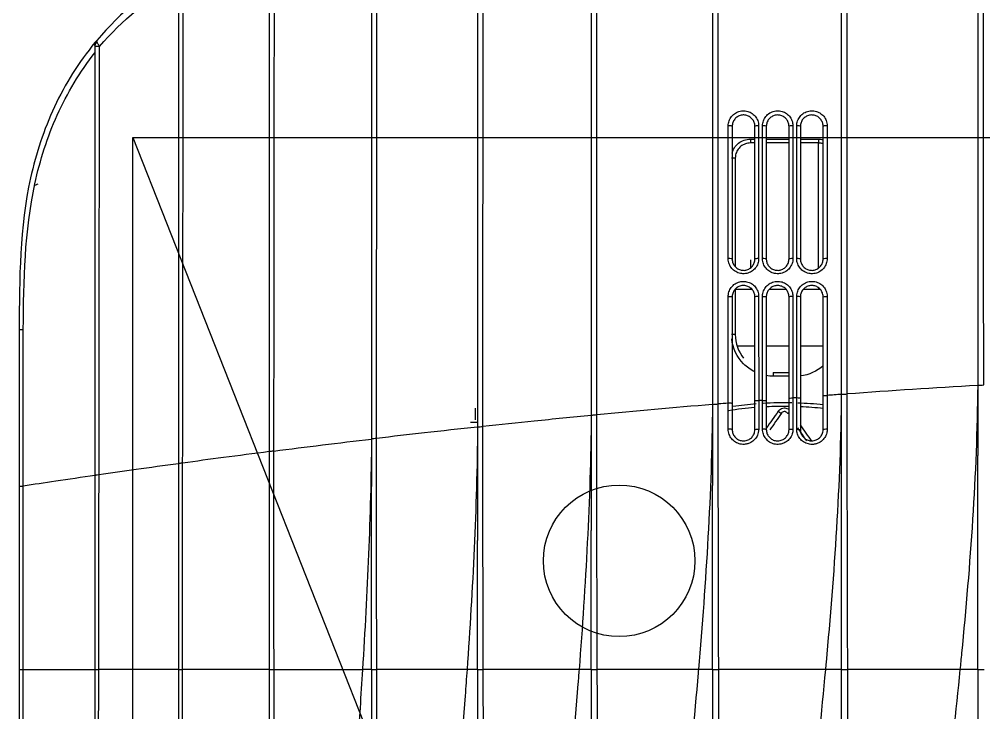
# Model space of a CAD drawing. Header units: millimetres. Extents: x 145965 to 228269, y 99354 to 115204.
# Drawn here: x 201362.9 to 201482.2, y 105127.7 to 105213.5 of the extents above; entities that cross this region are included whole.
import ezdxf

# ---------------------------------------------------------------- set-up
doc = ezdxf.new("R2010")
doc.units = ezdxf.units.MM
doc.header["$LTSCALE"] = 50
doc.linetypes.add('HIDDEN', pattern=[9.525, 6.35, -3.175])
doc.layers.add('06-LIGHT', color=4, linetype='Continuous')

# ---------------------------------------------------------------- blocks, each defined once
blk = doc.blocks.new('*U145')
at = {"color": 1, "linetype": 'HIDDEN'}
blk.add_line((39.94, 14.99), (1179.94, 464.99), dxfattribs=at)
at = {"color": 8}
for p, q in [((59.94, 103.51), (59.94, 105.68)), ((67.44, 103.1), (67.44, 106.1)), ((57.11, 105.5), (40.66, 105.5)), ((59.79, 105.5), (59.94, 105.5)), ((59.94, 99.02), (59.94, 101.18)), ((67.44, 98.6), (67.44, 101.6)), ((76.32, 101.41), (76.32, 101.41)), ((76.32, 100.59), (76.32, 100.59)), ((67.44, 94.76), (67.44, 97.1)), ((56.09, 96.5), (57.14, 96.5)), ((59.79, 96.5), (59.94, 96.5)), ((59.94, 94.5), (59.94, 96.69)), ((77.19, 60.2), (75.66, 60.2)), ((91.53, 33), (91.53, 33)), ((84.55, 21), (84.54, 21))]:
    blk.add_line(p, q, dxfattribs=at)
at = {"color": 1, "linetype": 'HIDDEN'}
blk.add_lwpolyline([(1179.94, 464.99), (1179.94, 14.99), (39.94, 14.99), (39.94, 464.99)], close=True, dxfattribs=at)
at = {"color": 8, "ltscale": 5}
blk.add_circle((95.79, 79.18), 10, dxfattribs=at)
at = {"color": 8}
for centre, major_axis, ratio, start_param, end_param in [((38.46, 106.6), (0, -0.5), 0.120491, 4.644768, 6.283185), ((55.96, 106.6), (0, -0.5), 0.102549, 4.642806, 6.283185), ((40.16, 105.5), (-0.5, 0), 0.00112, 1.53589, 3.141593), ((77.46, 101), (70.96, 49.99), 0.017143, 1.522775, 1.553151), ((77.75, 100.59), (70.96, 49.48), 0.017199, 1.527422, 1.551665), ((78.31, 101), (70.25, 48.99), 0.017199, 1.535103, 1.559588), ((38.46, 102.6), (0, -0.5), 0.120705, 3.141593, 4.677658), ((38.46, 102.1), (0, -0.5), 0.120719, 4.68176, 6.283185), ((55.96, 102.6), (0, -0.5), 0.103019, 3.141593, 4.676553), ((55.96, 102.1), (0, -0.5), 0.103065, 4.680761, 6.283185), ((76.03, 100.18), (0.286, 0.41), 0.038088, 4.71878, 6.25314), ((76.03, 101.82), (-0.286, 0.41), 0.038088, 3.171638, 4.101454), ((77.75, 101.41), (-70.96, 49.48), 0.017199, 1.562687, 1.59367), ((78.31, 101), (-70.25, 48.99), 0.017199, 1.554496, 1.585784), ((71.44, 99.5), (-0.5, 0), 0.00112, 0, 1.53589), ((77.46, 101), (-70.96, 49.99), 0.017143, 1.563014, 1.594553), ((38.46, 98.1), (0, -0.5), 0.120738, 3.141593, 4.714524), ((55.96, 98.1), (0, -0.5), 0.10333, 3.141593, 4.714382), ((38.46, 97.6), (0, -0.5), 0.120728, 4.718615, 6.283185), ((55.96, 97.6), (0, 0.5), 0.10335, 1.576989, 3.141593), ((40.16, 96.5), (-0.5, 0), 0.00112, 1.53589, 3.141593), ((42.66, 94), (0, -0.5), 0.0349, 3.141593, 4.713595), ((65.94, 94), (0, -0.5), 0.0349, 3.141593, 4.713595), ((38.46, 93.6), (0, 0.5), 0.120552, 0, 1.609749), ((55.96, 93.6), (0, -0.5), 0.103408, 3.141593, 4.75217), ((109.86, 20.88), (0.189, 0.233), 0.187592, 5.682169, 6.283185), ((27.78, 10.8), (0, 0.8), 0.561889, 2.263316, 3.141593), ((27.95, 10.8), (0, -0.8), 0.036559, 4.947692, 6.283185), ((46.09, 2.62), (-0.177, 0.468), 0.136261, 1.898046, 3.142386)]:
    blk.add_ellipse(centre, major_axis=major_axis, ratio=ratio, start_param=start_param, end_param=end_param, dxfattribs=at)
for points, degree, knots in [([(72.59, 127.29), (61, 127.29), (49.43, 127.28), (26.34, 127.28), (14.81, 127.28), (3.37, 127.28)], 3, [0, 0, 0, 0, 0.5, 0.5, 1, 1, 1, 1]), ([(72.64, 126.5), (72.64, 126.52), (72.63, 126.57), (72.61, 126.88), (72.6, 127.15), (72.59, 127.29)], 3, [0, 0, 0, 0, 0.341178, 0.674287, 1, 1, 1, 1]), ([(110.14, 126.5), (110.14, 126.53), (110.14, 126.59), (110.14, 126.97), (110.14, 127.24), (110.14, 127.36)], 3, [0, 0, 0, 0, 0.391478, 0.72506, 1, 1, 1, 1]), ([(3.51, 126.5), (14.94, 126.5), (26.45, 126.5), (49.51, 126.5), (61.07, 126.5), (72.64, 126.5)], 3, [0, 0, 0, 0, 0.5, 0.5, 1, 1, 1, 1]), ([(72.64, 126.5), (84.41, 126.39), (96.94, 125.47), (109.42, 124.23), (110.14, 124.16)], 3, [0, 0, 0, 0, 0.941987, 1, 1, 1, 1]), ([(110.14, 124.16), (110.14, 122.99), (110.14, 120.62), (110.14, 116.97), (110.14, 113.2), (110.14, 110.64), (110.14, 109.35)], 3, [0, 0, 0, 0, 0.239883, 0.486718, 0.740192, 1, 1, 1, 1]), ([(194.05, 109.71), (180.07, 109.71), (166.08, 109.64), (138.1, 109.48), (124.11, 109.4), (110.14, 109.35)], 3, [0, 0, 0, 0, 0.5, 0.5, 1, 1, 1, 1]), ([(73.77, 109.28), (62.17, 109.28), (50.59, 109.28), (27.49, 109.27), (15.95, 109.27), (4.49, 109.27)], 3, [0, 0, 0, 0, 0.5, 0.5, 1, 1, 1, 1]), ([(4.63, 108.5), (16.08, 108.5), (27.6, 108.5), (50.68, 108.5), (62.24, 108.5), (73.83, 108.5)], 3, [0, 0, 0, 0, 0.5, 0.5, 1, 1, 1, 1]), ([(73.83, 108.5), (73.82, 108.52), (73.82, 108.56), (73.79, 108.87), (73.78, 109.15), (73.77, 109.28)], 3, [0, 0, 0, 0, 0.336576, 0.66963, 1, 1, 1, 1]), ([(73.83, 108.5), (85.61, 108.39), (97.74, 107.55), (109.83, 106.43), (110.14, 106.4)], 3, [0, 0, 0, 0, 0.974091, 1, 1, 1, 1]), ([(110.14, 108.5), (110.14, 108.53), (110.14, 108.59), (110.14, 108.97), (110.14, 109.23), (110.14, 109.35)], 3, [0, 0, 0, 0, 0.391619, 0.725197, 1, 1, 1, 1]), ([(38.4, 102.61), (38.18, 102.61), (37.95, 102.65), (37.52, 102.81), (37.32, 102.92), (36.97, 103.2), (36.82, 103.38), (36.58, 103.77), (36.49, 103.98), (36.4, 104.42), (36.39, 104.66), (36.45, 105.1), (36.52, 105.32), (36.72, 105.72), (36.85, 105.91), (37.17, 106.22), (37.36, 106.35), (37.76, 106.54), (37.98, 106.6), (38.27, 106.63), (38.34, 106.63), (38.4, 106.63)], 3, [0, 0, 0, 0, 0.108501, 0.108501, 0.217078, 0.217078, 0.325752, 0.325752, 0.434077, 0.434077, 0.541746, 0.541746, 0.648671, 0.648671, 0.755015, 0.755015, 0.861181, 0.861181, 0.967704, 0.967704, 1, 1, 1, 1]), ([(38.46, 106.1), (38.41, 106.1), (38.36, 106.09), (38.15, 106.07), (37.98, 106.03), (37.68, 105.89), (37.54, 105.79), (37.3, 105.56), (37.2, 105.42), (37.05, 105.12), (37, 104.95), (36.96, 104.62), (36.96, 104.45), (37.03, 104.12), (37.1, 103.96), (37.28, 103.67), (37.39, 103.54), (37.65, 103.32), (37.81, 103.24), (38.12, 103.13), (38.3, 103.1), (38.46, 103.1)], 3, [0, 0, 0, 0, 0.032428, 0.032428, 0.139186, 0.139186, 0.24526, 0.24526, 0.35125, 0.35125, 0.457712, 0.457712, 0.565001, 0.565001, 0.673185, 0.673185, 0.782019, 0.782019, 0.891004, 0.891004, 1, 1, 1, 1]), ([(38.4, 106.63), (38.74, 106.63), (39.07, 106.63), (40.72, 106.63), (42.05, 106.63), (47.55, 106.63), (51.73, 106.63), (55.91, 106.63)], 3, [0, 0, 0, 0, 0.056756, 0.056756, 0.283781, 0.283781, 1, 1, 1, 1]), ([(40.15, 105.5), (40.15, 105.68), (40.17, 105.87), (40.21, 106.06), (40.22, 106.08), (40.22, 106.1)], 3, [0, 0, 0, 0, 0.90979, 0.90979, 1, 1, 1, 1]), ([(40.76, 106.1), (40.74, 106.05), (40.73, 105.99), (40.68, 105.79), (40.66, 105.65), (40.66, 105.5)], 3, [0, 0, 0, 0, 0.282022, 0.282022, 1, 1, 1, 1]), ([(55.91, 106.63), (56.14, 106.63), (56.37, 106.59), (56.79, 106.44), (56.99, 106.33), (57.35, 106.05), (57.5, 105.87), (57.74, 105.48), (57.82, 105.27), (57.92, 104.83), (57.93, 104.59), (57.87, 104.15), (57.8, 103.93), (57.6, 103.53), (57.47, 103.34), (57.15, 103.03), (56.96, 102.9), (56.56, 102.71), (56.34, 102.65), (56.05, 102.62), (55.98, 102.62), (55.91, 102.62)], 3, [0, 0, 0, 0, 0.108185, 0.108185, 0.216425, 0.216425, 0.325056, 0.325056, 0.433562, 0.433562, 0.541346, 0.541346, 0.64822, 0.64822, 0.754494, 0.754494, 0.860743, 0.860743, 0.967469, 0.967469, 1, 1, 1, 1]), ([(55.96, 103.1), (56.02, 103.1), (56.07, 103.1), (56.29, 103.12), (56.45, 103.17), (56.75, 103.31), (56.89, 103.41), (57.13, 103.64), (57.23, 103.78), (57.38, 104.08), (57.43, 104.24), (57.47, 104.58), (57.47, 104.75), (57.4, 105.08), (57.33, 105.24), (57.15, 105.53), (57.04, 105.66), (56.77, 105.87), (56.62, 105.96), (56.31, 106.07), (56.13, 106.1), (55.96, 106.1)], 3, [0, 0, 0, 0, 0.032628, 0.032628, 0.139536, 0.139536, 0.245702, 0.245702, 0.351641, 0.351641, 0.458067, 0.458067, 0.565498, 0.565498, 0.673919, 0.673919, 0.782769, 0.782769, 0.891417, 0.891417, 1, 1, 1, 1]), ([(60.92, 102.62), (60.84, 102.62), (60.76, 102.62), (60.46, 102.66), (60.24, 102.72), (59.84, 102.92), (59.65, 103.05), (59.33, 103.38), (59.2, 103.57), (59.01, 103.98), (58.95, 104.2), (58.91, 104.57), (58.91, 104.71), (58.95, 105.07), (59.02, 105.3), (59.21, 105.7), (59.35, 105.89), (59.66, 106.2), (59.85, 106.34), (60.25, 106.53), (60.47, 106.59), (60.76, 106.63), (60.84, 106.63), (60.92, 106.63)], 3, [0, 0, 0, 0, 0.036246, 0.036246, 0.144196, 0.144196, 0.252559, 0.252559, 0.361022, 0.361022, 0.469276, 0.469276, 0.536851, 0.536851, 0.643802, 0.643802, 0.750668, 0.750668, 0.857276, 0.857276, 0.963954, 0.963954, 1, 1, 1, 1]), ([(60.96, 106.1), (60.91, 106.1), (60.85, 106.09), (60.63, 106.07), (60.46, 106.02), (60.16, 105.88), (60.02, 105.78), (59.79, 105.54), (59.69, 105.4), (59.54, 105.1), (59.49, 104.93), (59.46, 104.66), (59.46, 104.55), (59.49, 104.28), (59.54, 104.11), (59.68, 103.81), (59.78, 103.67), (60.02, 103.42), (60.16, 103.32), (60.46, 103.18), (60.63, 103.13), (60.85, 103.1), (60.91, 103.1), (60.96, 103.1)], 3, [0, 0, 0, 0, 0.03612, 0.03612, 0.142967, 0.142967, 0.249485, 0.249485, 0.356064, 0.356064, 0.462661, 0.462661, 0.530041, 0.530041, 0.638131, 0.638131, 0.746663, 0.746663, 0.855313, 0.855313, 0.96366, 0.96366, 1, 1, 1, 1]), ([(60.92, 106.63), (61.25, 106.63), (61.58, 106.63), (63.24, 106.63), (64.57, 106.63), (68.58, 106.63), (71.27, 106.63), (73.96, 106.63), (73.96, 106.63), (73.96, 106.63)], 3, [0, 0, 0, 0, 0.076326, 0.076326, 0.381632, 0.381632, 0.999995, 0.999995, 1, 1, 1, 1]), ([(73.96, 106.63), (73.96, 106.63), (73.96, 106.63), (74.3, 106.63), (74.63, 106.63), (76.12, 106.63), (77.27, 106.64), (78.43, 106.64)], 3, [0, 0, 0, 0, 0.000013, 0.000013, 0.223182, 0.223182, 1, 1, 1, 1]), ([(78.43, 106.64), (78.59, 106.64), (78.76, 106.62), (79.14, 106.52), (79.35, 106.43), (79.72, 106.18), (79.89, 106.02), (80.16, 105.66), (80.27, 105.46), (80.38, 105.1), (80.41, 104.96), (80.44, 104.6), (80.43, 104.37), (80.32, 103.93), (80.23, 103.72), (79.98, 103.34), (79.83, 103.17), (79.47, 102.9), (79.27, 102.79), (78.86, 102.65), (78.64, 102.62), (78.43, 102.62)], 3, [0, 0, 0, 0, 0.077851, 0.077851, 0.185317, 0.185317, 0.293315, 0.293315, 0.401647, 0.401647, 0.469766, 0.469766, 0.577002, 0.577002, 0.684259, 0.684259, 0.791133, 0.791133, 0.897844, 0.897844, 1, 1, 1, 1]), ([(78.46, 103.1), (78.62, 103.1), (78.79, 103.12), (79.1, 103.23), (79.25, 103.31), (79.51, 103.51), (79.63, 103.64), (79.81, 103.92), (79.88, 104.08), (79.96, 104.4), (79.97, 104.57), (79.95, 104.85), (79.92, 104.95), (79.84, 105.22), (79.76, 105.37), (79.56, 105.64), (79.43, 105.76), (79.15, 105.94), (78.99, 106.01), (78.71, 106.08), (78.59, 106.1), (78.46, 106.1)], 3, [0, 0, 0, 0, 0.102245, 0.102245, 0.208882, 0.208882, 0.315495, 0.315495, 0.422426, 0.422426, 0.529438, 0.529438, 0.597522, 0.597522, 0.705987, 0.705987, 0.814273, 0.814273, 0.922037, 0.922037, 1, 1, 1, 1]), ([(110.14, 106.4), (110.14, 105.29), (110.14, 103.05), (110.14, 99.58), (110.14, 96), (110.14, 93.56), (110.14, 92.32)], 3, [0, 0, 0, 0, 0.238876, 0.485318, 0.739101, 1, 1, 1, 1]), ([(40.66, 105.5), (40.66, 105.17), (40.66, 104.83), (40.66, 104.03), (40.66, 103.57), (40.66, 103.1)], 3, [0, 0, 0, 0, 0.416195, 0.416195, 1, 1, 1, 1]), ([(38.4, 98.1), (38.18, 98.1), (37.95, 98.14), (37.53, 98.29), (37.32, 98.4), (36.97, 98.68), (36.82, 98.86), (36.58, 99.24), (36.5, 99.46), (36.4, 99.9), (36.39, 100.13), (36.45, 100.57), (36.51, 100.79), (36.71, 101.19), (36.84, 101.38), (37.16, 101.69), (37.35, 101.82), (37.75, 102.02), (37.97, 102.08), (38.26, 102.11), (38.33, 102.11), (38.4, 102.11)], 3, [0, 0, 0, 0, 0.108286, 0.108286, 0.21667, 0.21667, 0.324851, 0.324851, 0.432489, 0.432489, 0.539562, 0.539562, 0.646218, 0.646218, 0.752731, 0.752731, 0.859444, 0.859444, 0.966684, 0.966684, 1, 1, 1, 1]), ([(55.91, 102.62), (55.58, 102.62), (55.25, 102.62), (53.59, 102.62), (52.27, 102.62), (46.76, 102.62), (42.58, 102.61), (38.4, 102.61)], 3, [0, 0, 0, 0, 0.056754, 0.056754, 0.283773, 0.283773, 1, 1, 1, 1]), ([(38.4, 102.11), (38.74, 102.11), (39.07, 102.11), (40.72, 102.11), (42.05, 102.11), (47.55, 102.11), (51.73, 102.11), (55.91, 102.11)], 3, [0, 0, 0, 0, 0.056754, 0.056754, 0.283772, 0.283772, 1, 1, 1, 1]), ([(55.91, 102.11), (56.14, 102.11), (56.37, 102.07), (56.79, 101.92), (56.99, 101.81), (57.34, 101.53), (57.5, 101.35), (57.73, 100.97), (57.82, 100.75), (57.92, 100.31), (57.93, 100.08), (57.87, 99.64), (57.81, 99.42), (57.61, 99.02), (57.48, 98.83), (57.16, 98.52), (56.97, 98.39), (56.57, 98.19), (56.35, 98.13), (56.05, 98.1), (55.98, 98.1), (55.91, 98.1)], 3, [0, 0, 0, 0, 0.108108, 0.108108, 0.216298, 0.216298, 0.324535, 0.324535, 0.432347, 0.432347, 0.539476, 0.539476, 0.646052, 0.646052, 0.752517, 0.752517, 0.859336, 0.859336, 0.966737, 0.966737, 1, 1, 1, 1]), ([(60.92, 98.1), (60.83, 98.1), (60.75, 98.1), (60.44, 98.14), (60.22, 98.21), (59.82, 98.41), (59.63, 98.55), (59.32, 98.88), (59.19, 99.07), (59, 99.48), (58.94, 99.7), (58.91, 100.07), (58.91, 100.21), (58.96, 100.57), (59.02, 100.79), (59.22, 101.19), (59.35, 101.38), (59.67, 101.69), (59.86, 101.83), (60.26, 102.02), (60.49, 102.08), (60.78, 102.11), (60.85, 102.11), (60.92, 102.11)], 3, [0, 0, 0, 0, 0.03981, 0.03981, 0.148007, 0.148007, 0.256203, 0.256203, 0.364183, 0.364183, 0.471842, 0.471842, 0.538525, 0.538525, 0.645662, 0.645662, 0.752693, 0.752693, 0.859719, 0.859719, 0.967018, 0.967018, 1, 1, 1, 1]), ([(74.26, 102.62), (74.26, 102.62), (74.26, 102.62), (73.93, 102.62), (73.6, 102.62), (71.94, 102.62), (70.61, 102.62), (66.49, 102.62), (63.7, 102.62), (60.92, 102.62)], 3, [0, 0, 0, 0, 0.000004, 0.000004, 0.074608, 0.074608, 0.373021, 0.373021, 1, 1, 1, 1]), ([(60.92, 102.11), (61.25, 102.11), (61.58, 102.11), (63.24, 102.11), (64.57, 102.11), (68.69, 102.11), (71.5, 102.11), (74.3, 102.11), (74.3, 102.11), (74.3, 102.11)], 3, [0, 0, 0, 0, 0.074389, 0.074389, 0.371944, 0.371944, 0.999996, 0.999996, 1, 1, 1, 1]), ([(78.43, 102.62), (78.1, 102.62), (77.76, 102.62), (76.37, 102.62), (75.32, 102.62), (74.26, 102.62), (74.26, 102.62), (74.26, 102.62)], 3, [0, 0, 0, 0, 0.239348, 0.239348, 0.999986, 0.999986, 1, 1, 1, 1]), ([(74.3, 102.11), (74.3, 102.11), (74.3, 102.11), (74.63, 102.11), (74.97, 102.11), (76.34, 102.12), (77.38, 102.12), (78.43, 102.12)], 3, [0, 0, 0, 0, 0.000014, 0.000014, 0.241602, 0.241602, 1, 1, 1, 1]), ([(78.43, 102.12), (78.58, 102.12), (78.74, 102.1), (79.11, 102.01), (79.32, 101.92), (79.7, 101.68), (79.87, 101.52), (80.14, 101.16), (80.25, 100.96), (80.37, 100.61), (80.4, 100.47), (80.44, 100.11), (80.43, 99.88), (80.33, 99.44), (80.24, 99.23), (80, 98.85), (79.85, 98.68), (79.5, 98.4), (79.3, 98.29), (78.88, 98.14), (78.65, 98.1), (78.43, 98.1)], 3, [0, 0, 0, 0, 0.073729, 0.073729, 0.181483, 0.181483, 0.289444, 0.289444, 0.397393, 0.397393, 0.464668, 0.464668, 0.571754, 0.571754, 0.678827, 0.678827, 0.785803, 0.785803, 0.892946, 0.892946, 1, 1, 1, 1]), ([(38.46, 101.6), (38.41, 101.6), (38.36, 101.59), (38.14, 101.57), (37.98, 101.53), (37.67, 101.38), (37.53, 101.28), (37.29, 101.05), (37.19, 100.91), (37.05, 100.61), (37, 100.45), (36.96, 100.12), (36.96, 99.94), (37.03, 99.61), (37.1, 99.45), (37.28, 99.17), (37.39, 99.04), (37.65, 98.82), (37.81, 98.74), (38.12, 98.63), (38.3, 98.6), (38.46, 98.6)], 3, [0, 0, 0, 0, 0.033474, 0.033474, 0.14108, 0.14108, 0.247873, 0.247873, 0.354169, 0.354169, 0.460411, 0.460411, 0.567043, 0.567043, 0.674393, 0.674393, 0.782562, 0.782562, 0.891233, 0.891233, 1, 1, 1, 1]), ([(40.15, 98.6), (40.15, 99.56), (40.15, 100.53), (40.15, 101.53), (40.15, 101.56), (40.15, 101.6)], 3, [0, 0, 0, 0, 0.967399, 0.967399, 1, 1, 1, 1]), ([(40.66, 101.6), (40.66, 101.23), (40.66, 100.87), (40.66, 99.87), (40.66, 99.23), (40.66, 98.6)], 3, [0, 0, 0, 0, 0.365767, 0.365767, 1, 1, 1, 1]), ([(55.96, 98.6), (56.02, 98.6), (56.07, 98.6), (56.29, 98.62), (56.46, 98.67), (56.76, 98.81), (56.9, 98.91), (57.14, 99.15), (57.24, 99.28), (57.38, 99.58), (57.43, 99.75), (57.47, 100.08), (57.47, 100.25), (57.39, 100.58), (57.33, 100.74), (57.15, 101.03), (57.04, 101.16), (56.77, 101.37), (56.62, 101.46), (56.3, 101.57), (56.13, 101.6), (55.96, 101.6)], 3, [0, 0, 0, 0, 0.033385, 0.033385, 0.141099, 0.141099, 0.248011, 0.248011, 0.354289, 0.354289, 0.460473, 0.460473, 0.56718, 0.56718, 0.674743, 0.674743, 0.783016, 0.783016, 0.891497, 0.891497, 1, 1, 1, 1]), ([(60.96, 101.6), (60.91, 101.6), (60.86, 101.59), (60.64, 101.57), (60.48, 101.53), (60.17, 101.38), (60.03, 101.28), (59.79, 101.05), (59.69, 100.91), (59.55, 100.61), (59.5, 100.44), (59.46, 100.17), (59.46, 100.07), (59.49, 99.8), (59.53, 99.63), (59.67, 99.32), (59.77, 99.18), (60, 98.94), (60.14, 98.83), (60.44, 98.68), (60.61, 98.63), (60.84, 98.6), (60.9, 98.6), (60.96, 98.6)], 3, [0, 0, 0, 0, 0.03307, 0.03307, 0.140669, 0.140669, 0.24776, 0.24776, 0.354618, 0.354618, 0.461426, 0.461426, 0.527881, 0.527881, 0.635258, 0.635258, 0.743152, 0.743152, 0.851512, 0.851512, 0.960069, 0.960069, 1, 1, 1, 1]), ([(70.94, 99.5), (70.94, 99.83), (70.94, 100.17), (70.94, 100.87), (70.94, 101.23), (70.94, 101.6)], 3, [0, 0, 0, 0, 0.476796, 0.476796, 1, 1, 1, 1]), ([(71.42, 101.6), (71.42, 101.56), (71.42, 101.53), (71.42, 100.83), (71.42, 100.17), (71.42, 99.5)], 3, [0, 0, 0, 0, 0.046661, 0.046661, 1, 1, 1, 1]), ([(76.05, 100.17), (75.99, 100.22), (75.93, 100.27), (75.8, 100.41), (75.74, 100.51), (75.65, 100.72), (75.63, 100.83), (75.62, 101.02), (75.62, 101.09), (75.65, 101.27), (75.69, 101.38), (75.77, 101.52), (75.79, 101.57), (75.82, 101.61)], 3, [0, 0, 0, 0, 0.145885, 0.145885, 0.355443, 0.355443, 0.565518, 0.565518, 0.695707, 0.695707, 0.906755, 0.906755, 1, 1, 1, 1]), ([(76.32, 101.41), (76.3, 101.4), (76.28, 101.38), (76.23, 101.33), (76.19, 101.29), (76.14, 101.19), (76.12, 101.13), (76.1, 101.04), (76.1, 101.01), (76.11, 100.92), (76.12, 100.86), (76.16, 100.76), (76.19, 100.71), (76.26, 100.64), (76.29, 100.61), (76.32, 100.59)], 3, [0, 0, 0, 0, 0.066277, 0.066277, 0.243538, 0.243538, 0.419249, 0.419249, 0.527308, 0.527308, 0.701967, 0.701967, 0.877213, 0.877213, 1, 1, 1, 1]), ([(76.32, 101.41), (76.27, 101.38), (76.23, 101.34), (76.17, 101.25), (76.14, 101.19), (76.11, 101.09), (76.1, 101.03), (76.11, 100.92), (76.12, 100.86), (76.16, 100.76), (76.19, 100.71), (76.26, 100.64), (76.29, 100.61), (76.32, 100.59)], 3, [0, 0, 0, 0, 0.175877, 0.175877, 0.351794, 0.351794, 0.527146, 0.527146, 0.701996, 0.701996, 0.876911, 0.876911, 1, 1, 1, 1]), ([(78.46, 98.6), (78.63, 98.6), (78.8, 98.63), (79.12, 98.74), (79.27, 98.82), (79.53, 99.03), (79.64, 99.16), (79.82, 99.44), (79.89, 99.6), (79.96, 99.92), (79.97, 100.1), (79.94, 100.37), (79.92, 100.47), (79.83, 100.73), (79.75, 100.89), (79.54, 101.15), (79.42, 101.27), (79.13, 101.45), (78.97, 101.52), (78.7, 101.58), (78.58, 101.6), (78.46, 101.6)], 3, [0, 0, 0, 0, 0.107278, 0.107278, 0.214509, 0.214509, 0.321349, 0.321349, 0.428125, 0.428125, 0.534902, 0.534902, 0.602044, 0.602044, 0.709956, 0.709956, 0.818084, 0.818084, 0.926117, 0.926117, 1, 1, 1, 1]), ([(55.91, 98.1), (55.58, 98.1), (55.25, 98.1), (53.59, 98.1), (52.27, 98.1), (46.76, 98.1), (42.58, 98.1), (38.4, 98.1)], 3, [0, 0, 0, 0, 0.056754, 0.056754, 0.28377, 0.28377, 1, 1, 1, 1]), ([(74.62, 98.1), (74.62, 98.1), (74.62, 98.1), (74.28, 98.1), (73.95, 98.1), (72.29, 98.1), (70.96, 98.1), (66.73, 98.1), (63.82, 98.1), (60.92, 98.1)], 3, [0, 0, 0, 0, 0.000004, 0.000004, 0.072684, 0.072684, 0.363403, 0.363403, 1, 1, 1, 1]), ([(78.43, 98.1), (78.09, 98.1), (77.76, 98.1), (76.49, 98.1), (75.55, 98.1), (74.62, 98.1), (74.62, 98.1), (74.62, 98.1)], 3, [0, 0, 0, 0, 0.261588, 0.261588, 0.999984, 0.999984, 1, 1, 1, 1]), ([(38.4, 93.58), (38.18, 93.58), (37.95, 93.62), (37.53, 93.77), (37.33, 93.88), (36.98, 94.16), (36.82, 94.34), (36.59, 94.72), (36.5, 94.93), (36.4, 95.37), (36.39, 95.6), (36.44, 96.04), (36.51, 96.26), (36.7, 96.67), (36.84, 96.85), (37.15, 97.17), (37.34, 97.3), (37.74, 97.49), (37.97, 97.56), (38.26, 97.59), (38.33, 97.59), (38.4, 97.59)], 3, [0, 0, 0, 0, 0.107882, 0.107882, 0.215881, 0.215881, 0.323448, 0.323448, 0.430427, 0.430427, 0.537061, 0.537061, 0.643664, 0.643664, 0.750524, 0.750524, 0.857857, 0.857857, 0.965748, 0.965748, 1, 1, 1, 1]), ([(38.46, 97.1), (38.41, 97.1), (38.36, 97.09), (38.14, 97.07), (37.97, 97.02), (37.67, 96.88), (37.53, 96.78), (37.29, 96.54), (37.19, 96.4), (37.04, 96.1), (36.99, 95.94), (36.96, 95.61), (36.96, 95.44), (37.04, 95.11), (37.1, 94.95), (37.28, 94.66), (37.39, 94.53), (37.66, 94.32), (37.81, 94.24), (38.13, 94.13), (38.3, 94.1), (38.46, 94.1)], 3, [0, 0, 0, 0, 0.034419, 0.034419, 0.142762, 0.142762, 0.250327, 0.250327, 0.357125, 0.357125, 0.463407, 0.463407, 0.569594, 0.569594, 0.676176, 0.676176, 0.783568, 0.783568, 0.891704, 0.891704, 1, 1, 1, 1]), ([(38.4, 97.59), (38.74, 97.59), (39.07, 97.59), (40.72, 97.59), (42.05, 97.59), (47.55, 97.59), (51.73, 97.59), (55.91, 97.59)], 3, [0, 0, 0, 0, 0.056754, 0.056754, 0.283771, 0.283771, 1, 1, 1, 1]), ([(55.91, 97.59), (56.14, 97.59), (56.37, 97.56), (56.79, 97.41), (56.99, 97.29), (57.34, 97.01), (57.5, 96.84), (57.73, 96.45), (57.82, 96.24), (57.92, 95.8), (57.93, 95.57), (57.87, 95.13), (57.81, 94.91), (57.62, 94.51), (57.48, 94.32), (57.17, 94), (56.98, 93.87), (56.57, 93.68), (56.35, 93.61), (56.06, 93.58), (55.98, 93.58), (55.91, 93.58)], 3, [0, 0, 0, 0, 0.10783, 0.10783, 0.215762, 0.215762, 0.323471, 0.323471, 0.430614, 0.430614, 0.537253, 0.537253, 0.64376, 0.64376, 0.750608, 0.750608, 0.858075, 0.858075, 0.966084, 0.966084, 1, 1, 1, 1]), ([(55.96, 94.1), (56.02, 94.1), (56.07, 94.1), (56.29, 94.12), (56.46, 94.17), (56.76, 94.32), (56.9, 94.42), (57.14, 94.65), (57.24, 94.79), (57.39, 95.09), (57.43, 95.26), (57.47, 95.59), (57.47, 95.76), (57.39, 96.08), (57.33, 96.24), (57.15, 96.53), (57.04, 96.66), (56.77, 96.87), (56.62, 96.96), (56.3, 97.07), (56.13, 97.1), (55.96, 97.1)], 3, [0, 0, 0, 0, 0.034044, 0.034044, 0.142449, 0.142449, 0.250168, 0.250168, 0.356996, 0.356996, 0.463211, 0.463211, 0.569418, 0.569418, 0.67619, 0.67619, 0.783761, 0.783761, 0.891835, 0.891835, 1, 1, 1, 1]), ([(60.92, 93.58), (60.82, 93.58), (60.73, 93.58), (60.42, 93.63), (60.2, 93.7), (59.8, 93.91), (59.61, 94.04), (59.31, 94.37), (59.18, 94.57), (59, 94.98), (58.94, 95.2), (58.91, 95.56), (58.91, 95.7), (58.96, 96.06), (59.03, 96.28), (59.23, 96.68), (59.36, 96.87), (59.68, 97.18), (59.87, 97.31), (60.28, 97.5), (60.5, 97.56), (60.79, 97.59), (60.85, 97.59), (60.92, 97.59)], 3, [0, 0, 0, 0, 0.043237, 0.043237, 0.151417, 0.151417, 0.259221, 0.259221, 0.366628, 0.366628, 0.473779, 0.473779, 0.539795, 0.539795, 0.647301, 0.647301, 0.754686, 0.754686, 0.862228, 0.862228, 0.97008, 0.97008, 1, 1, 1, 1]), ([(60.96, 97.1), (60.92, 97.1), (60.87, 97.1), (60.66, 97.07), (60.49, 97.03), (60.18, 96.89), (60.04, 96.79), (59.8, 96.56), (59.7, 96.42), (59.55, 96.12), (59.5, 95.95), (59.47, 95.68), (59.46, 95.58), (59.48, 95.31), (59.53, 95.14), (59.66, 94.84), (59.76, 94.69), (59.99, 94.45), (60.13, 94.34), (60.43, 94.19), (60.59, 94.13), (60.83, 94.1), (60.9, 94.1), (60.96, 94.1)], 3, [0, 0, 0, 0, 0.029999, 0.029999, 0.138229, 0.138229, 0.245973, 0.245973, 0.35332, 0.35332, 0.460576, 0.460576, 0.526373, 0.526373, 0.633179, 0.633179, 0.740371, 0.740371, 0.848192, 0.848192, 0.95664, 0.95664, 1, 1, 1, 1]), ([(60.92, 97.59), (61.25, 97.59), (61.58, 97.59), (63.24, 97.59), (64.56, 97.59), (68.81, 97.59), (71.73, 97.6), (74.66, 97.6), (74.66, 97.6), (74.66, 97.6)], 3, [0, 0, 0, 0, 0.072467, 0.072467, 0.362336, 0.362336, 0.999996, 0.999996, 1, 1, 1, 1]), ([(70.85, 97.07), (70.59, 96.53), (70.23, 96.03), (68.93, 94.73), (67.75, 94.17), (66.5, 94.03)], 3, [0, 0, 0, 0, 0.32606, 0.32606, 1, 1, 1, 1]), ([(74.66, 97.6), (74.66, 97.6), (74.66, 97.6), (74.99, 97.6), (75.32, 97.6), (76.58, 97.6), (77.5, 97.6), (78.43, 97.6)], 3, [0, 0, 0, 0, 0.000016, 0.000016, 0.264399, 0.264399, 1, 1, 1, 1]), ([(78.43, 97.6), (78.57, 97.6), (78.72, 97.58), (79.09, 97.5), (79.3, 97.41), (79.68, 97.17), (79.85, 97.01), (80.13, 96.66), (80.24, 96.46), (80.36, 96.11), (80.39, 95.97), (80.44, 95.61), (80.43, 95.38), (80.33, 94.94), (80.25, 94.73), (80.01, 94.35), (79.86, 94.18), (79.52, 93.89), (79.32, 93.78), (78.89, 93.62), (78.66, 93.58), (78.42, 93.58)], 3, [0, 0, 0, 0, 0.070469, 0.070469, 0.178273, 0.178273, 0.285981, 0.285981, 0.393451, 0.393451, 0.45984, 0.45984, 0.56702, 0.56702, 0.674158, 0.674158, 0.781457, 0.781457, 0.889124, 0.889124, 1, 1, 1, 1]), ([(78.46, 94.1), (78.47, 94.1), (78.47, 94.1), (78.65, 94.1), (78.82, 94.13), (79.13, 94.24), (79.28, 94.33), (79.54, 94.54), (79.66, 94.67), (79.83, 94.96), (79.89, 95.12), (79.97, 95.44), (79.97, 95.62), (79.94, 95.89), (79.92, 95.99), (79.83, 96.25), (79.74, 96.4), (79.53, 96.66), (79.4, 96.78), (79.12, 96.96), (78.96, 97.02), (78.69, 97.08), (78.58, 97.1), (78.46, 97.1)], 3, [0, 0, 0, 0, 0.002854, 0.002854, 0.111107, 0.111107, 0.219012, 0.219012, 0.32633, 0.32633, 0.433264, 0.433264, 0.540124, 0.540124, 0.606323, 0.606323, 0.713618, 0.713618, 0.821361, 0.821361, 0.929377, 0.929377, 1, 1, 1, 1]), ([(42, 94.08), (41.76, 94.15), (41.53, 94.25), (41.08, 94.53), (40.87, 94.72), (40.52, 95.16), (40.38, 95.41), (40.2, 95.94), (40.15, 96.22), (40.15, 96.5)], 3, [0, 0, 0, 0, 0.228215, 0.228215, 0.485519, 0.485519, 0.742758, 0.742758, 1, 1, 1, 1]), ([(40.66, 96.5), (40.66, 96.28), (40.7, 96.05), (40.85, 95.63), (40.96, 95.43), (41.24, 95.08), (41.41, 94.92), (41.79, 94.69), (42.01, 94.6), (42.37, 94.52), (42.52, 94.5), (42.66, 94.5)], 3, [0, 0, 0, 0, 0.214742, 0.214742, 0.429493, 0.429493, 0.644321, 0.644321, 0.859295, 0.859295, 1, 1, 1, 1]), ([(55.91, 93.58), (55.58, 93.58), (55.25, 93.58), (53.59, 93.58), (52.27, 93.58), (46.76, 93.58), (42.58, 93.58), (38.4, 93.58)], 3, [0, 0, 0, 0, 0.056755, 0.056755, 0.283775, 0.283775, 1, 1, 1, 1]), ([(74.98, 93.58), (74.98, 93.58), (74.98, 93.58), (74.65, 93.58), (74.32, 93.58), (72.66, 93.58), (71.33, 93.58), (66.97, 93.58), (63.94, 93.58), (60.92, 93.58)], 3, [0, 0, 0, 0, 0.000004, 0.000004, 0.070781, 0.070781, 0.353888, 0.353888, 1, 1, 1, 1]), ([(78.42, 93.58), (78.09, 93.58), (77.76, 93.58), (76.61, 93.58), (75.8, 93.58), (74.98, 93.58), (74.98, 93.58), (74.98, 93.58)], 3, [0, 0, 0, 0, 0.289659, 0.289659, 0.999983, 0.999983, 1, 1, 1, 1]), ([(75.09, 92.26), (69.32, 92.26), (63.54, 92.26), (51.83, 92.26), (45.9, 92.26), (33.39, 92.26), (26.81, 92.26), (15.41, 92.26), (10.58, 92.26), (5.76, 92.26)], 3, [0, 0, 0, 0, 0.249054, 0.249054, 0.505367, 0.505367, 0.790188, 0.790188, 1, 1, 1, 1]), ([(75.16, 91.5), (75.16, 91.52), (75.15, 91.56), (75.13, 91.86), (75.11, 92.13), (75.09, 92.26)], 3, [0, 0, 0, 0, 0.333195, 0.666203, 1, 1, 1, 1]), ([(195.5, 92.71), (181.27, 92.71), (167.04, 92.63), (138.58, 92.46), (124.35, 92.38), (110.14, 92.32)], 3, [0, 0, 0, 0, 0.5, 0.5, 1, 1, 1, 1]), ([(110.14, 91.5), (110.14, 91.53), (110.14, 91.59), (110.14, 91.95), (110.14, 92.21), (110.14, 92.32)], 3, [0, 0, 0, 0, 0.392153, 0.725723, 1, 1, 1, 1]), ([(5.89, 91.5), (10.7, 91.5), (15.53, 91.5), (26.92, 91.5), (33.49, 91.5), (45.99, 91.5), (51.92, 91.5), (63.62, 91.5), (69.39, 91.5), (75.16, 91.5)], 3, [0, 0, 0, 0, 0.20974, 0.20974, 0.494552, 0.494552, 0.750903, 0.750903, 1, 1, 1, 1]), ([(110.14, 89.64), (110.28, 89.63), (122.22, 88.6), (134.11, 87.33), (145.88, 86.24)], 3, [0, 0, 0, 0, 0.011752, 1, 1, 1, 1]), ([(110.14, 89.64), (110.14, 88.59), (110.14, 86.45), (110.14, 83.16), (110.14, 79.76), (110.14, 77.46), (110.14, 76.29)], 3, [0, 0, 0, 0, 0.238679, 0.484981, 0.738792, 1, 1, 1, 1]), ([(197.06, 76.7), (182.57, 76.7), (168.08, 76.61), (139.1, 76.43), (124.61, 76.34), (110.14, 76.29)], 3, [0, 0, 0, 0, 0.5, 0.5, 1, 1, 1, 1]), ([(7.26, 75.5), (23.13, 75.5), (41.41, 75.5), (58.56, 75.5), (76.61, 75.5)], 2, [0, 0, 0, 0.492905, 0.492905, 1, 1, 1]), ([(76.54, 76.23), (76.55, 76.1), (76.57, 75.84), (76.6, 75.56), (76.61, 75.52), (76.61, 75.5)], 3, [0, 0, 0, 0, 0.336886, 0.669865, 1, 1, 1, 1]), ([(76.61, 75.5), (76.85, 73), (77.33, 68.21), (77.82, 63.45), (78.06, 61.2)], 3, [0, 0, 0, 0, 0.524499, 1, 1, 1, 1]), ([(110.14, 75.5), (110.14, 75.53), (110.14, 75.59), (110.14, 75.93), (110.14, 76.18), (110.14, 76.29)], 3, [0, 0, 0, 0, 0.394601, 0.728178, 1, 1, 1, 1]), ([(110.14, 73.89), (110.77, 73.84), (123.22, 72.86), (135.63, 71.64), (147.42, 70.63)], 3, [0, 0, 0, 0, 0.050839, 1, 1, 1, 1]), ([(110.14, 73.89), (110.14, 72.89), (110.14, 70.85), (110.14, 67.73), (110.14, 64.51), (110.14, 62.34), (110.14, 61.24)], 3, [0, 0, 0, 0, 0.238264, 0.484327, 0.738251, 1, 1, 1, 1]), ([(78.14, 60.5), (78.14, 60.52), (78.13, 60.55), (78.1, 60.82), (78.08, 61.07), (78.06, 61.2)], 3, [0, 0, 0, 0, 0.326547, 0.659518, 1, 1, 1, 1]), ([(198.72, 61.62), (183.95, 61.62), (169.18, 61.53), (139.65, 61.35), (124.89, 61.28), (110.14, 61.24)], 3, [0, 0, 0, 0, 0.5, 0.5, 1, 1, 1, 1]), ([(110.14, 60.5), (110.14, 60.53), (110.14, 60.58), (110.14, 60.9), (110.14, 61.13), (110.14, 61.24)], 3, [0, 0, 0, 0, 0.395935, 0.729503, 1, 1, 1, 1]), ([(78.14, 60.5), (78.39, 58.15), (78.88, 53.68), (79.39, 49.25), (79.64, 47.16)], 3, [0, 0, 0, 0, 0.524989, 1, 1, 1, 1]), ([(110.14, 59.1), (111.29, 59.02), (124.27, 58.09), (137.23, 56.92), (149.04, 55.99)], 3, [0, 0, 0, 0, 0.088816, 1, 1, 1, 1]), ([(110.14, 59.1), (110.14, 58.17), (110.14, 56.25), (110.14, 53.32), (110.14, 50.28), (110.14, 48.23), (110.14, 47.19)], 3, [0, 0, 0, 0, 0.235363, 0.480412, 0.73527, 1, 1, 1, 1]), ([(79.64, 47.16), (79.65, 47.04), (79.68, 46.8), (79.71, 46.55), (79.72, 46.52), (79.72, 46.5)], 3, [0, 0, 0, 0, 0.344544, 0.677528, 1, 1, 1, 1]), ([(200.43, 47.55), (185.38, 47.55), (170.33, 47.45), (140.23, 47.28), (125.18, 47.22), (110.14, 47.19)], 3, [0, 0, 0, 0, 0.5, 0.5, 1, 1, 1, 1]), ([(110.14, 46.5), (110.14, 46.53), (110.14, 46.57), (110.14, 46.87), (110.14, 47.09), (110.14, 47.19)], 3, [0, 0, 0, 0, 0.395907, 0.729457, 1, 1, 1, 1]), ([(110.14, 45.31), (111.83, 45.2), (125.36, 44.33), (138.86, 43.22), (150.69, 42.36)], 3, [0, 0, 0, 0, 0.124687, 1, 1, 1, 1]), ([(110.14, 33.63), (110.14, 35), (110.14, 37.65), (110.14, 41.56), (110.14, 44.09), (110.14, 45.31)], 3, [0, 0, 0, 0, 0.356444, 0.689662, 1, 1, 1, 1]), ([(81.3, 33.62), (81.31, 33.53), (81.32, 33.45), (81.34, 33.29), (81.35, 33.23), (81.36, 33.12), (81.37, 33.07), (81.38, 33.02), (81.38, 33), (81.38, 33)], 3, [0, 0, 0, 0, 0.251918, 0.251918, 0.503947, 0.503947, 0.754391, 0.754391, 1, 1, 1, 1]), ([(202.24, 33.88), (186.89, 33.88), (171.54, 33.8), (140.83, 33.69), (125.49, 33.65), (110.14, 33.63)], 3, [0, 0, 0, 0, 0.5, 0.5, 1, 1, 1, 1]), ([(110.14, 33), (110.14, 33.05), (110.14, 33.13), (110.14, 33.48), (110.14, 33.63)], 3, [0, 0, 0, 0, 0.569783, 1, 1, 1, 1]), ([(81.38, 33), (81.64, 30.97), (82.14, 27.12), (82.65, 23.34), (82.89, 21.57)], 3, [0, 0, 0, 0, 0.525747, 1, 1, 1, 1]), ([(82.89, 21.57), (74.02, 21.58), (65.16, 21.59), (46.46, 21.62), (36.63, 21.63), (24.09, 21.65), (21.38, 21.66), (18.67, 21.66)], 3, [0, 0, 0, 0, 0.413984, 0.413984, 0.873443, 0.873443, 1, 1, 1, 1]), ([(18.73, 21), (21.43, 21), (24.14, 21), (36.67, 21), (46.5, 21), (65.21, 21), (74.09, 21), (82.97, 21)], 3, [0, 0, 0, 0, 0.12646, 0.12646, 0.585568, 0.585568, 1, 1, 1, 1]), ([(19.17, 21), (29.56, 21), (39.96, 21), (61.12, 21), (71.89, 21), (82.76, 21), (82.87, 21), (82.97, 21)], 3, [0, 0, 0, 0, 0.488967, 0.488967, 0.995055, 0.995055, 1, 1, 1, 1]), ([(110.14, 21.54), (101.06, 21.55), (91.97, 21.57), (82.89, 21.57), (82.89, 21.57), (82.89, 21.57)], 3, [0, 0, 0, 0, 0.999998, 0.999998, 1, 1, 1, 1]), ([(82.89, 21.57), (82.9, 21.49), (82.92, 21.33), (82.95, 21.15), (82.96, 21.02), (82.97, 21.01), (82.97, 21)], 3, [0, 0, 0, 0, 0.261241, 0.499485, 0.75052, 1, 1, 1, 1]), ([(82.97, 21), (83.23, 19.12), (83.72, 15.58), (84.21, 12.13), (84.44, 10.53)], 3, [0, 0, 0, 0, 0.525941, 1, 1, 1, 1]), ([(204.03, 21.42), (194.02, 21.42), (184.01, 21.43), (163.82, 21.45), (153.65, 21.47), (133.06, 21.5), (122.66, 21.52), (111.55, 21.54), (110.84, 21.54), (110.14, 21.54)], 3, [0, 0, 0, 0, 0.319811, 0.319811, 0.644923, 0.644923, 0.97758, 0.97758, 1, 1, 1, 1]), ([(110.14, 21), (110.85, 21), (111.56, 21), (122.67, 21), (133.08, 21), (153.66, 21), (163.83, 21), (184.03, 21), (194.06, 21), (204.09, 21)], 3, [0, 0, 0, 0, 0.022631, 0.022631, 0.354983, 0.354983, 0.679805, 0.679805, 1, 1, 1, 1]), ([(110.14, 21), (110.14, 18.81), (110.15, 15.21), (110.15, 11.82), (110.14, 10.49)], 3, [0, 0, 0, 0, 0.610788, 1, 1, 1, 1]), ([(27.13, 10.24), (27.13, 10.24), (27.13, 10.24), (27.16, 10.22), (27.19, 10.21), (27.26, 10.22), (27.31, 10.23), (27.38, 10.26), (27.4, 10.27), (27.43, 10.29)], 3, [0, 0, 0, 0, 0.00913, 0.00913, 0.424234, 0.424234, 0.800681, 0.800681, 1, 1, 1, 1]), ([(27.13, 10.24), (27.13, 10.23), (27.14, 10.23), (27.21, 10.17), (27.3, 10.12), (27.47, 10.05), (27.55, 10.02), (27.69, 10), (27.73, 10), (27.78, 10)], 3, [0, 0, 0, 0, 0.009114, 0.009114, 0.424228, 0.424228, 0.805411, 0.805411, 1, 1, 1, 1]), ([(27.16, 10.22), (27.16, 10.22), (27.16, 10.21), (27.18, 10.2), (27.23, 10.15), (27.31, 10.09), (27.37, 10.04), (27.41, 10.01), (27.42, 10)], 3, [0, 0, 0, 0, 0.055082, 0.234218, 0.553132, 0.775516, 0.931039, 1, 1, 1, 1]), ([(27.93, 10.61), (27.82, 10.54), (27.71, 10.46), (27.59, 10.39), (27.58, 10.38), (27.52, 10.34), (27.47, 10.31), (27.43, 10.29)], 3, [0, 0, 0, 0, 0.602639, 0.602639, 0.700862, 0.700862, 1, 1, 1, 1]), ([(84.44, 10.53), (84.44, 10.53), (84.44, 10.53), (80.44, 10.53), (76.44, 10.53), (66.94, 10.54), (61.45, 10.55), (50.47, 10.57), (44.97, 10.58), (35.63, 10.6), (31.78, 10.6), (27.93, 10.61)], 3, [0, 0, 0, 0, 0.000001, 0.000001, 0.21248, 0.21248, 0.503983, 0.503983, 0.795486, 0.795486, 1, 1, 1, 1]), ([(110.14, 10.49), (101.58, 10.51), (93.01, 10.52), (84.44, 10.53), (84.44, 10.53), (84.44, 10.53)], 3, [0, 0, 0, 0, 0.999998, 0.999998, 1, 1, 1, 1]), ([(84.44, 10.53), (84.47, 10.37), (84.51, 10.08), (84.52, 10.03), (84.52, 10)], 3, [0, 0, 0, 0, 0.526876, 1, 1, 1, 1]), ([(205.71, 10.38), (202, 10.38), (198.29, 10.38), (178.08, 10.39), (161.59, 10.41), (136.84, 10.45), (128.6, 10.46), (116.95, 10.48), (113.55, 10.49), (110.14, 10.49)], 3, [0, 0, 0, 0, 0.116518, 0.116518, 0.634308, 0.634308, 0.893201, 0.893201, 1, 1, 1, 1]), ([(27.42, 10), (29.99, 7.85), (32.88, 6.06), (38.89, 3.25), (42.02, 2.21), (51.79, 0.07), (58.56, 0), (65.26, 0)], 3, [0, 0, 0, 0, 0.25, 0.25, 0.5, 0.5, 1, 1, 1, 1]), ([(27.78, 10), (27.76, 10), (27.74, 10), (27.65, 10), (27.58, 10), (27.49, 10), (27.46, 10), (27.43, 10), (27.42, 10), (27.42, 10)], 3, [0, 0, 0, 0, 0.088851, 0.088851, 0.481031, 0.481031, 0.789211, 0.789211, 1, 1, 1, 1]), ([(27.78, 10), (27.79, 10), (27.81, 10), (27.86, 10), (27.91, 10), (27.95, 10)], 3, [0, 0, 0, 0, 0.27435, 0.27435, 1, 1, 1, 1]), ([(27.95, 10), (31.81, 10), (35.66, 10), (45, 10), (50.49, 10), (61.47, 10), (66.96, 10), (76.48, 10), (80.5, 10), (84.52, 10)], 3, [0, 0, 0, 0, 0.204297, 0.204297, 0.495492, 0.495492, 0.786688, 0.786688, 1, 1, 1, 1]), ([(65.26, 0.54), (58.82, 0.56), (52.32, 0.72), (42.91, 2.74), (39.88, 3.71), (34.07, 6.33), (31.26, 8), (28.75, 10)], 3, [0, 0, 0, 0, 0.5, 0.5, 0.75, 0.75, 1, 1, 1, 1]), ([(84.53, 10), (84.78, 8.24), (85.26, 4.97), (85.72, 1.9), (85.93, 0.52)], 3, [0, 0, 0, 0, 0.529697, 1, 1, 1, 1]), ([(110.15, 10), (113.55, 10), (116.96, 10), (128.61, 10), (136.85, 10), (161.59, 10), (178.08, 10), (198.31, 10), (202.04, 10), (205.77, 10)], 3, [0, 0, 0, 0, 0.106844, 0.106844, 0.365542, 0.365542, 0.882945, 0.882945, 1, 1, 1, 1]), ([(110.15, 10), (110.15, 8.84), (110.15, 7.17), (110.15, 4.76), (110.15, 2.73), (110.15, 1.24), (110.15, 0.51)], 3, [0, 0, 0, 0, 0.343974, 0.49957, 0.756098, 1, 1, 1, 1]), ([(85.93, 0.52), (85.93, 0.52), (85.93, 0.52), (82.48, 0.52), (79.03, 0.52), (72.14, 0.52), (68.7, 0.52), (65.26, 0.54)], 3, [0, 0, 0, 0, 0.000003, 0.000003, 0.500936, 0.500936, 1, 1, 1, 1]), ([(65.26, 0), (68.7, 0), (72.14, 0), (79.03, 0), (82.49, 0), (85.94, 0)], 3, [0, 0, 0, 0, 0.499048, 0.499048, 1, 1, 1, 1]), ([(110.15, 0.51), (102.08, 0.52), (94.01, 0.52), (85.93, 0.52), (85.93, 0.52), (85.93, 0.52)], 3, [0, 0, 0, 0, 0.999998, 0.999998, 1, 1, 1, 1]), ([(207.32, 0.4), (198.84, 0.4), (190.36, 0.41), (165.87, 0.43), (149.86, 0.46), (125.95, 0.5), (118.05, 0.51), (110.15, 0.51)], 3, [0, 0, 0, 0, 0.261714, 0.261714, 0.756054, 0.756054, 1, 1, 1, 1]), ([(110.15, 0), (118.05, 0), (125.95, 0), (149.86, 0), (165.88, 0), (190.36, 0), (198.84, 0), (207.32, 0)], 3, [0, 0, 0, 0, 0.243953, 0.243953, 0.738293, 0.738293, 1, 1, 1, 1])]:
    blk.add_open_spline(points, degree=degree, knots=knots, dxfattribs=at)
for points, degree in [([(72.64, 126.5), (75.72, 126.5), (78.8, 126.5), (81.88, 126.5)], 3), ([(72.64, 126.5), (72.98, 120.78), (73.35, 115.02), (73.77, 109.28)], 3), ([(72.64, 126.5), (72.64, 126.5), (72.64, 126.5), (72.64, 126.5)], 3), ([(110.14, 126.5), (100.71, 126.5), (91.29, 126.5), (81.88, 126.5)], 3), ([(110.14, 126.5), (115.55, 126.5), (120.96, 126.5), (126.37, 126.5)], 3), ([(110.14, 126.5), (110.14, 125.71), (110.14, 124.93), (110.14, 124.16)], 3), ([(110.14, 124.16), (121.16, 123.05), (132.14, 121.72), (143.14, 120.54)], 3), ([(110.14, 109.35), (98, 109.31), (85.87, 109.28), (73.77, 109.28)], 3), ([(73.83, 108.5), (85.92, 108.5), (98.02, 108.5), (110.14, 108.5)], 3), ([(73.83, 108.5), (73.87, 107.88), (73.92, 107.26), (73.96, 106.63)], 3), ([(73.83, 108.5), (73.83, 108.5), (73.83, 108.5), (73.83, 108.5)], 3), ([(110.14, 108.5), (115.43, 108.5), (120.73, 108.5), (126.03, 108.5)], 3), ([(110.14, 108.5), (110.14, 107.78), (110.14, 107.08), (110.14, 106.38)], 3), ([(55.96, 106.1), (50.13, 106.1), (44.29, 106.1), (38.46, 106.1)], 3), ([(60.96, 106.1), (60.94, 106.1), (60.91, 106.36), (60.92, 106.63)], 3), ([(74.01, 106.1), (69.66, 106.1), (65.31, 106.1), (60.96, 106.1)], 3), ([(70.06, 106.12), (70.79, 105.28), (71.26, 104.22), (71.39, 103.11)], 3), ([(74.01, 106.1), (73.98, 106.1), (73.96, 106.36), (73.96, 106.63)], 3), ([(78.46, 106.1), (76.98, 106.1), (75.49, 106.1), (74.01, 106.1)], 3), ([(74.93, 102.74), (74.97, 103.87), (75.05, 104.99), (75.17, 106.11)], 3), ([(75.69, 106.11), (75.58, 105.11), (75.51, 104.11), (75.46, 103.1)], 3), ([(78.43, 106.64), (78.43, 106.36), (78.45, 106.1), (78.46, 106.1)], 3), ([(110.14, 106.4), (121.59, 105.33), (133.01, 104.03), (144.44, 102.89)], 3), ([(40.15, 103.1), (40.15, 103.9), (40.15, 104.7), (40.15, 105.5)], 3), ([(38.46, 103.1), (44.29, 103.1), (50.13, 103.1), (55.96, 103.1)], 3), ([(60.92, 102.11), (60.91, 101.85), (60.94, 101.6), (60.96, 101.6)], 3), ([(60.96, 103.1), (60.94, 103.1), (60.92, 102.87), (60.92, 102.62)], 3), ([(60.96, 103.1), (65.41, 103.1), (69.86, 103.1), (74.31, 103.1)], 3), ([(74.26, 102.62), (74.26, 102.87), (74.28, 103.1), (74.31, 103.1)], 3), ([(74.26, 102.62), (74.28, 102.45), (74.29, 102.28), (74.3, 102.11)], 3), ([(74.34, 101.6), (74.32, 101.6), (74.3, 101.85), (74.3, 102.11)], 3), ([(74.31, 103.1), (75.69, 103.1), (77.08, 103.1), (78.46, 103.1)], 3), ([(74.98, 98.19), (74.91, 99.44), (74.88, 100.69), (74.91, 101.95)], 3), ([(78.43, 102.62), (78.43, 102.87), (78.45, 103.1), (78.46, 103.1)], 3), ([(78.46, 101.6), (78.44, 101.6), (78.43, 101.85), (78.43, 102.12)], 3), ([(55.96, 101.6), (50.13, 101.6), (44.29, 101.6), (38.46, 101.6)], 3), ([(74.34, 101.6), (69.88, 101.6), (65.42, 101.6), (60.96, 101.6)], 3), ([(78.46, 101.6), (77.09, 101.6), (75.72, 101.6), (74.34, 101.6)], 3), ([(75.42, 101.6), (75.41, 100.6), (75.43, 99.59), (75.48, 98.59)], 3), ([(71.42, 99.5), (71.42, 99.2), (71.4, 98.89), (71.35, 98.59)], 3), ([(38.46, 98.6), (44.29, 98.6), (50.13, 98.6), (55.96, 98.6)], 3), ([(60.92, 98.1), (60.92, 98.36), (60.94, 98.6), (60.96, 98.6)], 3), ([(60.96, 98.6), (65.53, 98.6), (70.09, 98.6), (74.66, 98.6)], 3), ([(74.62, 98.1), (74.62, 98.36), (74.64, 98.6), (74.66, 98.6)], 3), ([(74.62, 98.1), (74.63, 97.93), (74.64, 97.76), (74.66, 97.6)], 3), ([(74.66, 98.6), (75.93, 98.6), (77.2, 98.6), (78.46, 98.6)], 3), ([(78.46, 98.6), (78.44, 98.6), (78.43, 98.36), (78.43, 98.1)], 3), ([(55.96, 97.1), (50.13, 97.1), (44.29, 97.1), (38.46, 97.1)], 3), ([(40.15, 96.5), (40.15, 96.7), (40.15, 96.9), (40.15, 97.1)], 3), ([(40.66, 97.1), (40.66, 96.9), (40.66, 96.7), (40.66, 96.5)], 3), ([(60.92, 97.59), (60.92, 97.33), (60.94, 97.1), (60.96, 97.1)], 3), ([(74.7, 97.1), (70.12, 97.1), (65.54, 97.1), (60.96, 97.1)], 3), ([(74.66, 97.6), (74.66, 97.33), (74.68, 97.1), (74.7, 97.1)], 3), ([(78.46, 97.1), (77.21, 97.1), (75.95, 97.1), (74.7, 97.1)], 3), ([(75.39, 94.19), (75.24, 95.22), (75.12, 96.25), (75.04, 97.28)], 3), ([(75.57, 97.1), (75.67, 95.94), (75.8, 94.78), (75.98, 93.64)], 3), ([(78.46, 97.1), (78.44, 97.1), (78.43, 97.33), (78.43, 97.6)], 3), ([(65.94, 94.5), (67.07, 94.5), (68.19, 94.9), (69.06, 95.6)], 3), ([(42.66, 94.5), (47.43, 94.5), (52.2, 94.5), (56.97, 94.5)], 3), ([(59.97, 94.5), (61.96, 94.5), (63.95, 94.5), (65.94, 94.5)], 3), ([(38.46, 94.1), (44.29, 94.1), (50.13, 94.1), (55.96, 94.1)], 3), ([(60.92, 93.58), (60.91, 93.85), (60.94, 94.1), (60.96, 94.1)], 3), ([(60.96, 94.1), (65.65, 94.1), (70.34, 94.1), (75.03, 94.1)], 3), ([(75.03, 94.1), (75, 94.1), (74.98, 93.85), (74.98, 93.58)], 3), ([(74.98, 93.58), (75.02, 93.14), (75.06, 92.7), (75.09, 92.26)], 3), ([(75.03, 94.1), (76.17, 94.1), (77.32, 94.1), (78.46, 94.1)], 3), ([(78.46, 94.1), (78.44, 94.1), (78.42, 93.85), (78.42, 93.58)], 3), ([(110.14, 92.32), (98.45, 92.28), (86.76, 92.26), (75.09, 92.26)], 3), ([(75.16, 91.5), (78.72, 91.5), (82.28, 91.5), (85.84, 91.5)], 3), ([(75.16, 91.5), (86.81, 91.39), (98.49, 90.64), (110.14, 89.64)], 3), ([(75.16, 91.5), (75.16, 91.5), (75.16, 91.5), (75.16, 91.5)], 3), ([(75.16, 91.5), (75.59, 86.42), (76.05, 81.31), (76.54, 76.23)], 3), ([(110.14, 91.5), (102.03, 91.5), (93.93, 91.5), (85.84, 91.5)], 3), ([(110.14, 91.5), (114.72, 91.5), (119.31, 91.5), (123.89, 91.5)], 3), ([(110.14, 91.5), (110.14, 90.87), (110.14, 90.24), (110.14, 89.62)], 3), ([(76.54, 76.23), (53.32, 76.23), (30.15, 76.24), (7.14, 76.25)], 3), ([(7.26, 75.5), (30.26, 75.5), (53.41, 75.5), (76.61, 75.5)], 3), ([(110.14, 76.29), (98.93, 76.25), (87.73, 76.23), (76.54, 76.23)], 3), ([(76.61, 75.5), (77.01, 75.5), (77.42, 75.5), (77.82, 75.5)], 3), ([(76.61, 75.5), (87.78, 75.39), (98.97, 74.75), (110.14, 73.89)], 3), ([(76.61, 75.5), (76.61, 75.5), (76.61, 75.5), (76.61, 75.5)], 3), ([(77.82, 75.5), (81.93, 75.5), (86.03, 75.5), (90.14, 75.5)], 3), ([(90.14, 75.5), (90.69, 75.5), (91.23, 75.5), (91.78, 75.5)], 3), ([(110.14, 75.5), (104.02, 75.5), (97.89, 75.5), (91.78, 75.5)], 3), ([(110.14, 75.5), (121.46, 75.5), (132.79, 75.5), (144.12, 75.5)], 3), ([(110.14, 75.5), (110.14, 74.95), (110.14, 74.42), (110.14, 73.89)], 3), ([(78.06, 61.2), (54.84, 61.2), (31.66, 61.22), (8.59, 61.24)], 3), ([(110.14, 61.24), (99.44, 61.21), (88.75, 61.19), (78.06, 61.2)], 3), ([(8.7, 60.5), (31.76, 60.5), (54.93, 60.5), (78.14, 60.5)], 3), ([(77.56, 60.5), (77.56, 60.19), (77.56, 59.87), (77.56, 59.56)], 3), ([(78.14, 60.5), (82.03, 60.5), (85.93, 60.5), (89.82, 60.5)], 3), ([(78.14, 60.5), (88.8, 60.4), (99.48, 59.85), (110.14, 59.1)], 3), ([(78.14, 60.5), (78.14, 60.5), (78.14, 60.5), (78.14, 60.5)], 3), ([(89.82, 60.5), (90.92, 60.5), (92.02, 60.5), (93.11, 60.5)], 3), ([(110.14, 60.5), (104.46, 60.5), (98.79, 60.5), (93.11, 60.5)], 3), ([(110.14, 60.5), (122.93, 60.5), (135.72, 60.5), (148.52, 60.5)], 3), ([(110.14, 60.5), (110.14, 60.02), (110.14, 59.55), (110.14, 59.09)], 3), ([(79.64, 47.16), (56.48, 47.17), (33.35, 47.19), (10.3, 47.22)], 3), ([(110.14, 47.19), (99.97, 47.16), (89.8, 47.15), (79.64, 47.16)], 3), ([(10.39, 46.5), (33.44, 46.5), (56.56, 46.5), (79.72, 46.5)], 3), ([(79.72, 46.5), (80.86, 46.5), (82, 46.5), (83.14, 46.5)], 3), ([(79.72, 46.5), (89.85, 46.4), (100, 45.93), (110.14, 45.31)], 3), ([(79.72, 46.5), (79.72, 46.5), (79.72, 46.5), (79.72, 46.5)], 3), ([(81.3, 33.62), (80.76, 37.84), (80.23, 42.16), (79.72, 46.5)], 3), ([(83.14, 46.5), (84.09, 46.5), (85.03, 46.5), (85.98, 46.5)], 3), ([(110.14, 46.5), (102.08, 46.5), (94.03, 46.5), (85.98, 46.5)], 3), ([(110.14, 46.5), (114.54, 46.5), (118.94, 46.5), (123.34, 46.5)], 3), ([(110.14, 46.5), (110.14, 46.09), (110.14, 45.69), (110.14, 45.3)], 3), ([(81.3, 33.62), (58.63, 33.63), (35.99, 33.66), (13.39, 33.69)], 3), ([(110.14, 33.63), (100.52, 33.61), (90.91, 33.61), (81.3, 33.62)], 3), ([(13.47, 33), (36.07, 33), (58.71, 33), (81.38, 33)], 3), ([(81.38, 33), (90.96, 33), (100.55, 33), (110.14, 33)], 3), ([(81.38, 33), (81.38, 33)], 1), ([(110.14, 33), (140.87, 33), (171.62, 33), (202.37, 33)], 3), ([(110.14, 33), (110.14, 29.11), (110.15, 25.23), (110.14, 21.54)], 3), ([(17.79, 21.49), (20.27, 17.25), (23.41, 13.38), (27.13, 10.24)], 3), ([(27.93, 10.61), (24.48, 13.56), (21.57, 17.12), (19.17, 21)], 3), ([(82.97, 21), (92.03, 21), (101.08, 21), (110.14, 21)], 3), ([(82.97, 21), (82.97, 21)], 1), ([(110.14, 21), (110.14, 21), (110.14, 21.23), (110.14, 21.54)], 3), ([(110.15, 10), (110.14, 10), (110.14, 10.2), (110.14, 10.49)], 3), ([(27.43, 10), (27.43, 10)], 1), ([(84.52, 10), (93.06, 10), (101.6, 10), (110.15, 10)], 3), ([(84.53, 10), (84.52, 10)], 1), ([(65.26, 0), (65.26, 0), (65.26, 0.21), (65.26, 0.54)], 3), ([(85.94, 0), (85.94, 0), (85.94, 0.21), (85.93, 0.52)], 3), ([(85.94, 0), (94.01, 0), (102.08, 0), (110.15, 0)], 3), ([(110.15, 0), (110.15, 0), (110.15, 0.2), (110.14, 0.51)], 3)]:
    blk.add_open_spline(points, degree=degree, dxfattribs=at)
blk = doc.blocks.new('acqkd')
at = {"layer": '06-LIGHT', "xscale": 0.9375580759604136, "yscale": 0.9375580759604136, "zscale": 0.9375580759604136, "rotation": 359.9999999999999}
blk.add_blockref('*U145', (1570160.06, 1746418.47), dxfattribs=at)

msp = doc.modelspace()

# ---------------------------------------------------------------- block references
at = {"color": 0, "rotation": 270}
msp.add_blockref('acqkd', (-1545055.57, 1675396.36), dxfattribs=at)

doc.saveas('drawing.dxf')
